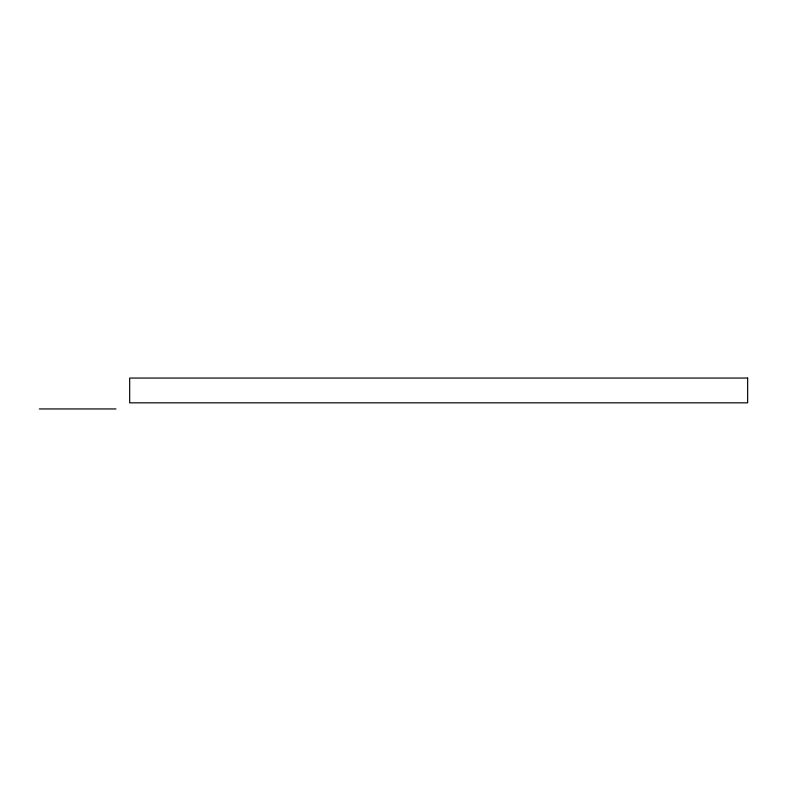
<?xml version="1.0" encoding="UTF-8"?>
<svg xmlns="http://www.w3.org/2000/svg" width="787" height="787" viewBox="0 0 787 787"><rect width="100%" height="100%" fill="white"/><g stroke="black" fill="none" stroke-linecap="round" stroke-linejoin="round"><path stroke-width="1.18" d="M39.35 408.945L115.984 408.945M747.65 378.055L129.678 378.055L129.678 402.836L747.65 402.836L747.65 378.055"/></g></svg>
